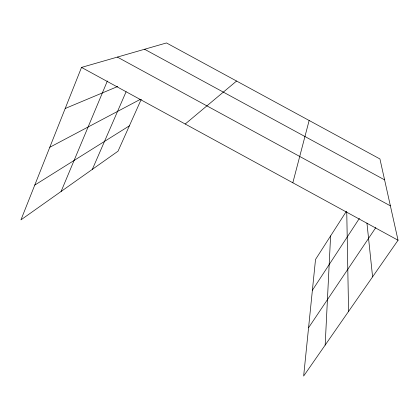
<?xml version="1.0" encoding="UTF-8"?>
<svg xmlns="http://www.w3.org/2000/svg" width="419" height="419" viewBox="0 0 419 419"><rect width="100%" height="100%" fill="white"/><g stroke="black" fill="none" stroke-linecap="round" stroke-linejoin="round"><path stroke-width="0.63" d="M325.165 345.094L330.601 235.928M292.823 182.778L309.143 120.483M346.382 211.302L315.523 259.461L303.649 376.053L398.05 240.228L379.928 158.953L166.49 42.948L81.522 67.407L20.95 219.865L118.022 151.191L141.255 99.313M61.101 191.462L107.374 80.972M92.342 169.36L126.093 91.751M312.391 290.241L359.392 218.378M308.567 327.747L375.833 227.543M185.208 124.019L236.578 81.04M34.767 185.088L129.377 125.836M49.793 147.273L140.375 99.329M65.202 108.49L117.749 86.476M144.576 49.259L384.59 179.861M117.378 57.089L390.388 205.86M81.522 67.407L398.05 240.228M366.955 223.086L372.591 276.854M346.754 212.035L348.571 311.417"/></g></svg>
